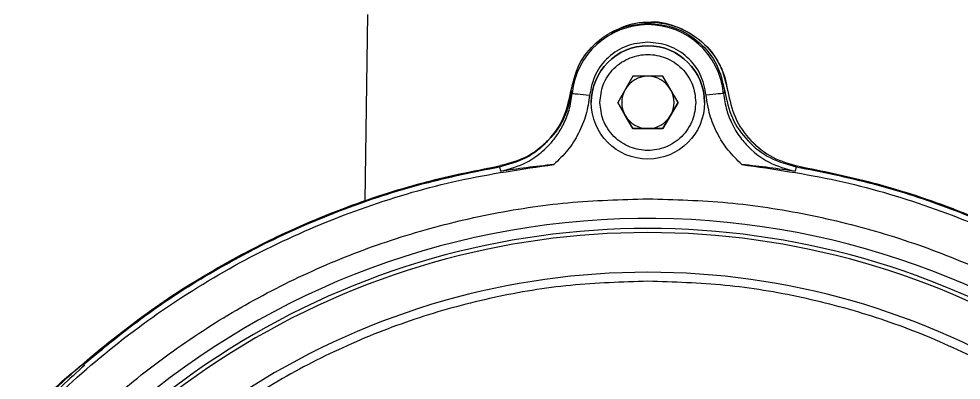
# Model space of a CAD drawing. Header units: millimetres. Extents: x 2687 to 4367, y 1046 to 2234.
# Drawn here: x 3121.8 to 3229.9, y 2045.5 to 2086.9 of the extents above; entities that cross this region are included whole.
import ezdxf

# ---------------------------------------------------------------- set-up
doc = ezdxf.new("R2010")
doc.units = ezdxf.units.MM

msp = doc.modelspace()

# ---------------------------------------------------------------- linework, layer by layer
at = {"color": 7, "linetype": 'Continuous', "lineweight": 25}
for p, q in [((3161.813, 2087.372), (3161.488, 2066.004)), ((3192.235, 2080.302), (3190.503, 2077.302)), ((3195.699, 2080.302), (3192.235, 2080.302)), ((3197.431, 2077.302), (3195.699, 2080.302)), ((3185.142, 2078.578), (3185.291, 2078.328)), ((3202.793, 2078.578), (3202.644, 2078.328)), ((3203.125, 2078.605), (3203.125, 2078.605)), ((3187.467, 2077.309), (3187.467, 2077.309)), ((3187.527, 2077.309), (3187.527, 2077.309)), ((3190.503, 2077.302), (3192.235, 2074.302)), ((3191.369, 2075.802), (3190.503, 2077.302)), ((3195.699, 2074.302), (3197.431, 2077.302)), ((3197.431, 2077.302), (3196.565, 2075.802)), ((3200.407, 2077.295), (3200.407, 2077.295)), ((3200.467, 2077.295), (3200.467, 2077.295)), ((3192.235, 2074.302), (3191.369, 2075.802)), ((3196.565, 2075.802), (3195.699, 2074.302)), ((3192.235, 2074.302), (3195.699, 2074.302)), ((3192.235, 2074.302), (3192.235, 2074.302)), ((3193.967, 2074.302), (3192.235, 2074.302)), ((3195.699, 2074.302), (3193.967, 2074.302)), ((3195.699, 2074.302), (3195.699, 2074.302)), ((3176.94, 2069.927), (3177.059, 2069.41)), ((3177.053, 2070.052), (3177.053, 2070.052)), ((3210.996, 2069.927), (3210.876, 2069.41)), ((3211.3, 2069.979), (3211.3, 2069.978)), ((3129.214, 2047.257), (3129.325, 2047.145))]:
    msp.add_line(p, q, dxfattribs=at)
at = {"color": 7, "linetype": 'Continuous', "lineweight": 25, "flags": 128}
for points in [[(3185.291, 2078.328), (3185.335, 2078.324), (3185.452, 2078.313), (3185.639, 2078.295), (3185.886, 2078.272), (3186.187, 2078.243), (3186.528, 2078.211), (3186.898, 2078.176), (3187.282, 2078.14)], [(3202.644, 2078.328), (3202.6, 2078.324), (3202.483, 2078.313), (3202.297, 2078.295), (3202.049, 2078.272), (3201.749, 2078.243), (3201.407, 2078.211), (3201.038, 2078.176), (3200.653, 2078.14)]]:
    msp.add_lwpolyline(points, dxfattribs=at)
at = {"color": 7, "linetype": 'Continuous', "lineweight": 25}
msp.add_circle((3193.967, 2077.302), 6.5, dxfattribs=at)
for centre, radius, start, end in [((3193.968, 2077.507), 8.715, 5.40246, 174.59754), ((3193.967, 2077.302), 6.5, 0, 179.93876), ((3193.967, 2077.302), 3, 90, 150), ((3193.967, 2077.302), 3, 30, 90), ((3193.967, 2077.302), 3, 150, 210), ((3193.967, 2077.302), 3, 330, 30), ((3193.967, 2077.302), 3, 210, 270), ((3193.967, 2077.302), 3, 270, 330), ((3175.344, 2079.905), 10, 302.62258, 314.66639), ((3213.05, 2079.824), 10, 225.08863, 237.13271), ((3193.968, 1972.507), 91.48, 295.79271, 180), ((3193.968, 1972.506), 90.341, 353.64897, 186.35103), ((3193.968, 1972.506), 89.875, 353.64897, 186.35103), ((3193.968, 1972.506), 85.319, 353.33017, 186.66983)]:
    msp.add_arc(centre, radius, start, end, dxfattribs=at)
for points in [[(3185.142, 2078.578), (3185.384, 2079.632), (3185.869, 2081.74), (3187.955, 2084.293), (3190.742, 2086.057), (3192.892, 2086.284), (3193.968, 2086.398)], [(3193.968, 2086.398), (3195.043, 2086.284), (3197.194, 2086.057), (3199.98, 2084.293), (3202.067, 2081.74), (3202.551, 2079.632), (3202.793, 2078.578)], [(3193.968, 2084.223), (3193.141, 2084.134), (3191.486, 2083.956), (3189.355, 2082.576), (3187.781, 2080.585), (3187.448, 2078.955), (3187.282, 2078.14)], [(3200.653, 2078.14), (3200.487, 2078.955), (3200.154, 2080.585), (3198.58, 2082.576), (3196.449, 2083.956), (3194.795, 2084.134), (3193.968, 2084.223)], [(3185.264, 2078.643), (3185.033, 2077.602), (3184.571, 2075.521), (3182.682, 2072.891), (3180.14, 2070.885), (3178.082, 2070.329), (3177.053, 2070.052)], [(3203.125, 2078.605), (3203.352, 2077.563), (3203.805, 2075.48), (3205.683, 2072.842), (3208.216, 2070.825), (3210.272, 2070.261), (3211.3, 2069.978)], [(3096.294, 1983.297), (3096.818, 1986.948), (3097.866, 1994.252), (3100.986, 2004.895), (3105.194, 2015.138), (3110.549, 2024.839), (3116.954, 2033.878), (3124.335, 2042.14), (3132.597, 2049.521), (3141.636, 2055.926), (3151.337, 2061.281), (3161.58, 2065.489), (3172.223, 2068.609), (3179.527, 2069.657), (3183.178, 2070.181)], [(3096.497, 1989.839), (3097.183, 1993.134), (3098.556, 1999.722), (3101.876, 2009.274), (3106.08, 2018.458), (3111.216, 2027.161), (3117.205, 2035.297), (3123.993, 2042.782), (3131.506, 2049.537), (3139.669, 2055.492), (3148.393, 2060.59), (3157.595, 2064.755), (3167.161, 2068.035), (3173.755, 2069.379), (3177.053, 2070.052)], [(3129.214, 2047.257), (3131.51, 2049.144), (3136.103, 2052.918), (3143.604, 2057.763), (3151.475, 2061.964), (3159.704, 2065.411), (3168.198, 2068.164), (3174.026, 2069.339), (3176.94, 2069.927)], [(3204.757, 2070.181), (3208.409, 2069.657), (3215.712, 2068.609), (3226.355, 2065.489), (3236.598, 2061.281), (3246.299, 2055.926), (3255.338, 2049.521), (3263.6, 2042.14), (3270.981, 2033.878), (3277.386, 2024.839), (3282.741, 2015.138), (3286.949, 2004.895), (3290.069, 1994.252), (3291.117, 1986.948), (3291.641, 1983.297)], [(3210.996, 2069.927), (3213.909, 2069.339), (3219.737, 2068.164), (3228.231, 2065.411), (3236.46, 2061.964), (3244.331, 2057.763), (3251.832, 2052.918), (3256.425, 2049.144), (3258.722, 2047.257)], [(3211.3, 2069.978), (3214.594, 2069.292), (3221.182, 2067.919), (3230.735, 2064.599), (3239.918, 2060.395), (3248.621, 2055.259), (3256.758, 2049.27), (3264.242, 2042.482), (3270.998, 2034.969), (3276.952, 2026.806), (3282.051, 2018.082), (3286.215, 2008.88), (3289.495, 1999.314), (3290.84, 1992.72), (3291.512, 1989.422)], [(3100.227, 1972.507), (3100.314, 1975.575), (3100.488, 1981.71), (3101.891, 1990.825), (3104.117, 1999.762), (3107.224, 2008.438), (3111.163, 2016.767), (3115.9, 2024.67), (3121.389, 2032.071), (3127.577, 2038.898), (3134.404, 2045.086), (3141.805, 2050.575), (3149.708, 2055.312), (3158.037, 2059.251), (3166.712, 2062.358), (3175.65, 2064.584), (3184.765, 2065.987), (3190.9, 2066.161), (3193.968, 2066.248)], [(3193.968, 2066.248), (3197.035, 2066.161), (3203.171, 2065.987), (3212.285, 2064.584), (3221.223, 2062.358), (3229.898, 2059.251), (3238.228, 2055.312), (3246.131, 2050.575), (3253.532, 2045.086), (3260.359, 2038.898), (3266.546, 2032.071), (3272.035, 2024.67), (3276.772, 2016.767), (3280.711, 2008.438), (3283.819, 1999.762), (3286.044, 1990.825), (3287.447, 1981.71), (3287.621, 1975.575), (3287.708, 1972.507)], [(3193.968, 2056.793), (3191.005, 2056.703), (3185.08, 2056.522), (3176.29, 2055.067), (3167.697, 2052.762), (3159.396, 2049.547), (3151.479, 2045.482), (3144.034, 2040.604), (3137.144, 2034.97), (3130.885, 2028.642), (3125.327, 2021.69), (3120.531, 2014.192), (3116.551, 2006.231), (3113.433, 1997.896), (3111.204, 1989.277), (3109.913, 1980.475), (3109.488, 1971.576), (3109.997, 1965.67), (3110.252, 1962.717)], [(3277.684, 1962.717), (3277.938, 1965.67), (3278.447, 1971.576), (3278.023, 1980.475), (3276.731, 1989.277), (3274.502, 1997.896), (3271.384, 2006.231), (3267.404, 2014.192), (3262.608, 2021.69), (3257.05, 2028.642), (3250.791, 2034.97), (3243.901, 2040.604), (3236.456, 2045.482), (3228.539, 2049.547), (3220.238, 2052.762), (3211.645, 2055.067), (3202.856, 2056.522), (3196.93, 2056.703), (3193.968, 2056.793)], [(3129.325, 2047.145), (3127.57, 2045.569), (3124.059, 2042.416), (3120.906, 2038.905), (3119.33, 2037.15)]]:
    msp.add_open_spline(points, degree=3, dxfattribs=at)
for points, knots in [([(3189.795, 2085.194), (3190.196, 2085.461), (3191.5, 2086.33), (3194.232, 2086.669), (3197.463, 2086.114), (3200.282, 2084.386), (3202.387, 2081.793), (3202.879, 2079.667), (3203.125, 2078.605)], [0, 0, 0, 0, 0.0814564, 0.2651651, 0.4488739, 0.6325826, 0.8162913, 1, 1, 1, 1]), ([(3193.975, 2086.503), (3193.977, 2086.504), (3195.03, 2086.719), (3197.282, 2086.088), (3199.48, 2084.91), (3200.743, 2083.701), (3201.379, 2082.957), (3202.085, 2081.905), (3202.779, 2080.46), (3203.006, 2079.244), (3203.125, 2078.605)], [0, 0, 0, 0, 0.0006179, 0.24399132, 0.4980561, 0.56559845, 0.63960729, 0.7200812, 0.85279372, 1, 1, 1, 1]), ([(3188.467, 2077.302), (3188.541, 2077.994), (3188.654, 2079.058), (3189.34, 2080.339), (3190.049, 2081.219), (3190.93, 2081.933), (3192.211, 2082.598), (3193.967, 2082.935), (3195.723, 2082.598), (3197.004, 2081.933), (3197.885, 2081.219), (3198.595, 2080.339), (3199.281, 2079.058), (3199.394, 2077.994), (3199.467, 2077.302)], [0, 0, 0, 0, 0.1197284, 0.1841803, 0.25, 0.3158197, 0.3802716, 0.5, 0.6197284, 0.6841803, 0.75, 0.8158197, 0.8802716, 1, 1, 1, 1]), ([(3176.94, 2069.927), (3177.972, 2070.208), (3180.034, 2070.77), (3182.578, 2072.788), (3184.46, 2075.438), (3184.914, 2077.53), (3185.142, 2078.578)], [0, 0, 0, 0, 0.25004665, 0.49944856, 0.74939592, 1, 1, 1, 1]), ([(3177.059, 2069.41), (3178.093, 2069.685), (3179.486, 2070.056), (3181.02, 2071.011), (3181.9, 2071.689), (3182.739, 2072.504), (3183.565, 2073.523), (3184.348, 2074.834), (3185.01, 2076.463), (3185.194, 2077.687), (3185.291, 2078.328)], [0, 0, 0, 0, 0.2442896, 0.3290361, 0.4144898, 0.500125, 0.5979924, 0.7157703, 0.8510724, 1, 1, 1, 1]), ([(3202.644, 2078.328), (3202.741, 2077.687), (3202.925, 2076.464), (3203.527, 2074.984), (3204.143, 2073.895), (3204.685, 2073.129), (3205.779, 2071.842), (3207.738, 2070.262), (3209.845, 2069.69), (3210.876, 2069.41)], [0, 0, 0, 0, 0.14905892, 0.28448604, 0.36525303, 0.43740721, 0.50045229, 0.75546744, 1, 1, 1, 1]), ([(3202.793, 2078.578), (3203.02, 2077.532), (3203.472, 2075.444), (3205.351, 2072.795), (3207.895, 2070.774), (3209.961, 2070.21), (3210.996, 2069.927)], [0, 0, 0, 0, 0.25006523, 0.49944561, 0.74938637, 1, 1, 1, 1]), ([(3187.282, 2078.14), (3187.167, 2077.38), (3186.938, 2075.865), (3186.052, 2073.736), (3184.832, 2071.779), (3183.731, 2070.715), (3183.178, 2070.181)], [0, 0, 0, 0, 0.2507669, 0.5000113, 0.749245, 1, 1, 1, 1]), ([(3199.467, 2077.302), (3199.394, 2076.61), (3199.281, 2075.546), (3198.595, 2074.265), (3197.885, 2073.385), (3197.004, 2072.671), (3195.723, 2072.006), (3193.967, 2071.669), (3192.211, 2072.006), (3190.93, 2072.671), (3190.049, 2073.385), (3189.34, 2074.265), (3188.654, 2075.546), (3188.541, 2076.61), (3188.467, 2077.302)], [0, 0, 0, 0, 0.1197284, 0.1841803, 0.25, 0.3158197, 0.3802716, 0.5, 0.6197284, 0.6841803, 0.75, 0.8158197, 0.8802716, 1, 1, 1, 1]), ([(3204.757, 2070.181), (3204.205, 2070.715), (3203.103, 2071.779), (3201.883, 2073.736), (3200.997, 2075.865), (3200.768, 2077.38), (3200.653, 2078.14)], [0, 0, 0, 0, 0.250755, 0.4999887, 0.7492331, 1, 1, 1, 1]), ([(3132.66, 2050.082), (3133.928, 2051.116), (3137.668, 2054.164), (3144.395, 2058.339), (3152.568, 2062.598), (3160.797, 2065.909), (3168.933, 2068.444), (3174.384, 2069.523), (3177.053, 2070.052)], [0, 0, 0, 0, 0.0997459, 0.2940675, 0.4812543, 0.6613057, 0.8342211, 1, 1, 1, 1]), ([(3183.178, 2070.181), (3182.11, 2070.061), (3179.964, 2069.82), (3178.03, 2069.547), (3177.059, 2069.41)], [0, 0, 0, 0, 0.4975573, 1, 1, 1, 1]), ([(3210.876, 2069.41), (3209.905, 2069.547), (3207.972, 2069.82), (3205.825, 2070.061), (3204.757, 2070.181)], [0, 0, 0, 0, 0.5024427, 1, 1, 1, 1]), ([(3211.3, 2069.979), (3213.965, 2069.439), (3219.412, 2068.336), (3227.537, 2065.767), (3235.748, 2062.418), (3243.914, 2058.14), (3251.689, 2053.179), (3256.407, 2049.257), (3258.672, 2047.373)], [0, 0, 0, 0, 0.1535242, 0.3136607, 0.480409, 0.6537687, 0.8337391, 1, 1, 1, 1]), ([(3119.232, 2037.248), (3119.94, 2038.113), (3122.812, 2041.625), (3126.222, 2045), (3129.084, 2047.253), (3129.258, 2047.391)], [0, 0, 0, 0, 0.2347886, 0.9533514, 1, 1, 1, 1])]:
    msp.add_open_spline(points, degree=3, knots=knots, dxfattribs=at)

doc.saveas('drawing.dxf')
